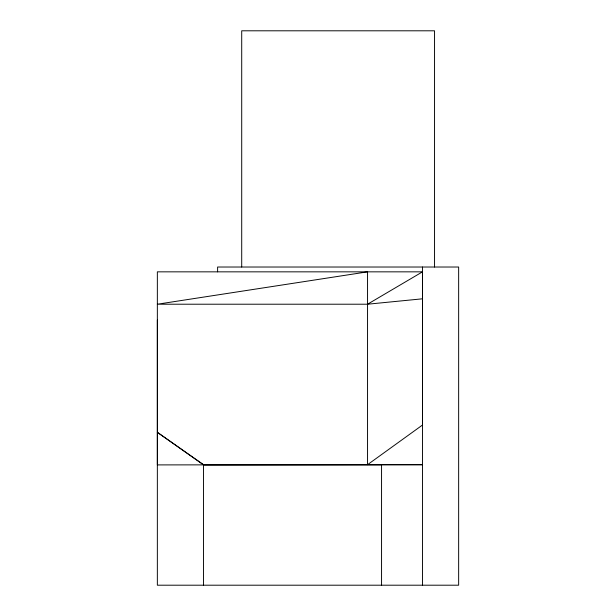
<?xml version="1.0" encoding="UTF-8"?>
<svg xmlns="http://www.w3.org/2000/svg" width="616" height="616" viewBox="0 0 616 616"><rect width="100%" height="100%" fill="white"/><g stroke="black" fill="none" stroke-linecap="round" stroke-linejoin="round"><path stroke-width="0.92" d="M157.35 320.066L157.35 585.2L458.65 585.2L458.65 267.021L217.61 267.021L217.61 271.841M203.526 585.2L203.526 464.68L157.35 432.317L203.526 464.903L422.499 464.718L203.526 464.68M241.711 267.021L241.711 30.8L434.55 30.8L434.55 267.021M381.558 585.2L381.558 464.718L157.35 464.903M422.491 585.2L422.499 267.021M367.552 304.212L422.499 271.841L422.499 425.025L367.552 464.68L367.552 271.841L157.35 304.212L367.552 304.212L422.499 298.806M422.499 271.841L157.35 271.841L157.35 464.68"/></g></svg>
